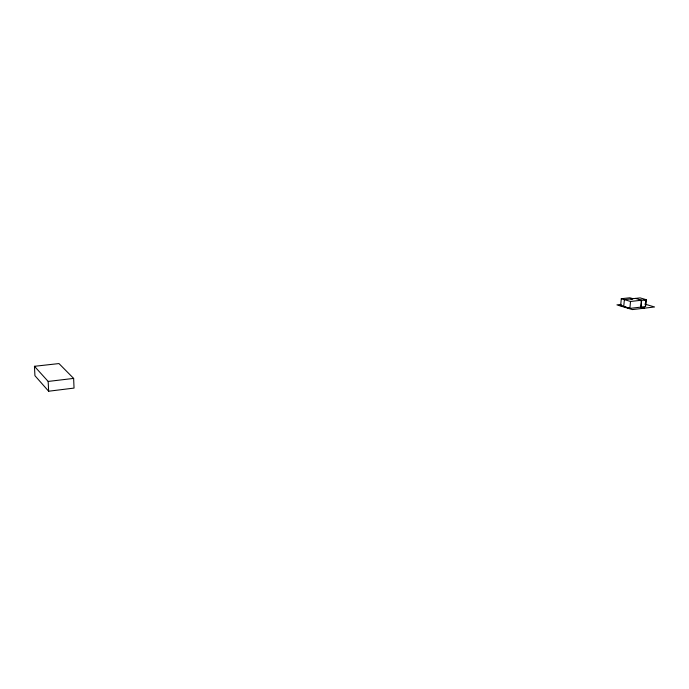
<?xml version="1.0" encoding="UTF-8"?>
<svg xmlns="http://www.w3.org/2000/svg" width="689" height="689" viewBox="0 0 689 689"><rect width="100%" height="100%" fill="white"/><g stroke="black" fill="none" stroke-linecap="round" stroke-linejoin="round"><path stroke-width="1.03" d="M632.933 298.681L629.849 297.777L621.297 298.716L620.668 305.58L629.875 308.388L630.53 301.463L646.282 299.689L645.61 306.562L628.824 308.517M623.734 306.519L624.372 299.629L640.081 297.889L646.282 299.689M640.77 307.018L641.356 300.955L638.849 300.215M641.02 307.096L641.683 300.206L635.499 298.397M645.36 306.484L645.955 300.438L643.44 299.706M48.643 391.223L74.042 388.088L73.637 378.407L58.978 363.568L34.45 366.298L34.932 375.694L48.643 391.223L48.17 381.439L34.45 366.298M48.17 381.439L73.637 378.407M621.142 304.4L616.939 304.874L632.33 309.585L654.55 306.975L644.775 304.082M619.204 305.572L621.306 305.33M630.435 298.811L632.269 299.353M621.297 298.716L630.53 301.463M640.667 306.984L644.577 308.147M620.255 305.451L629.875 308.396"/></g></svg>
